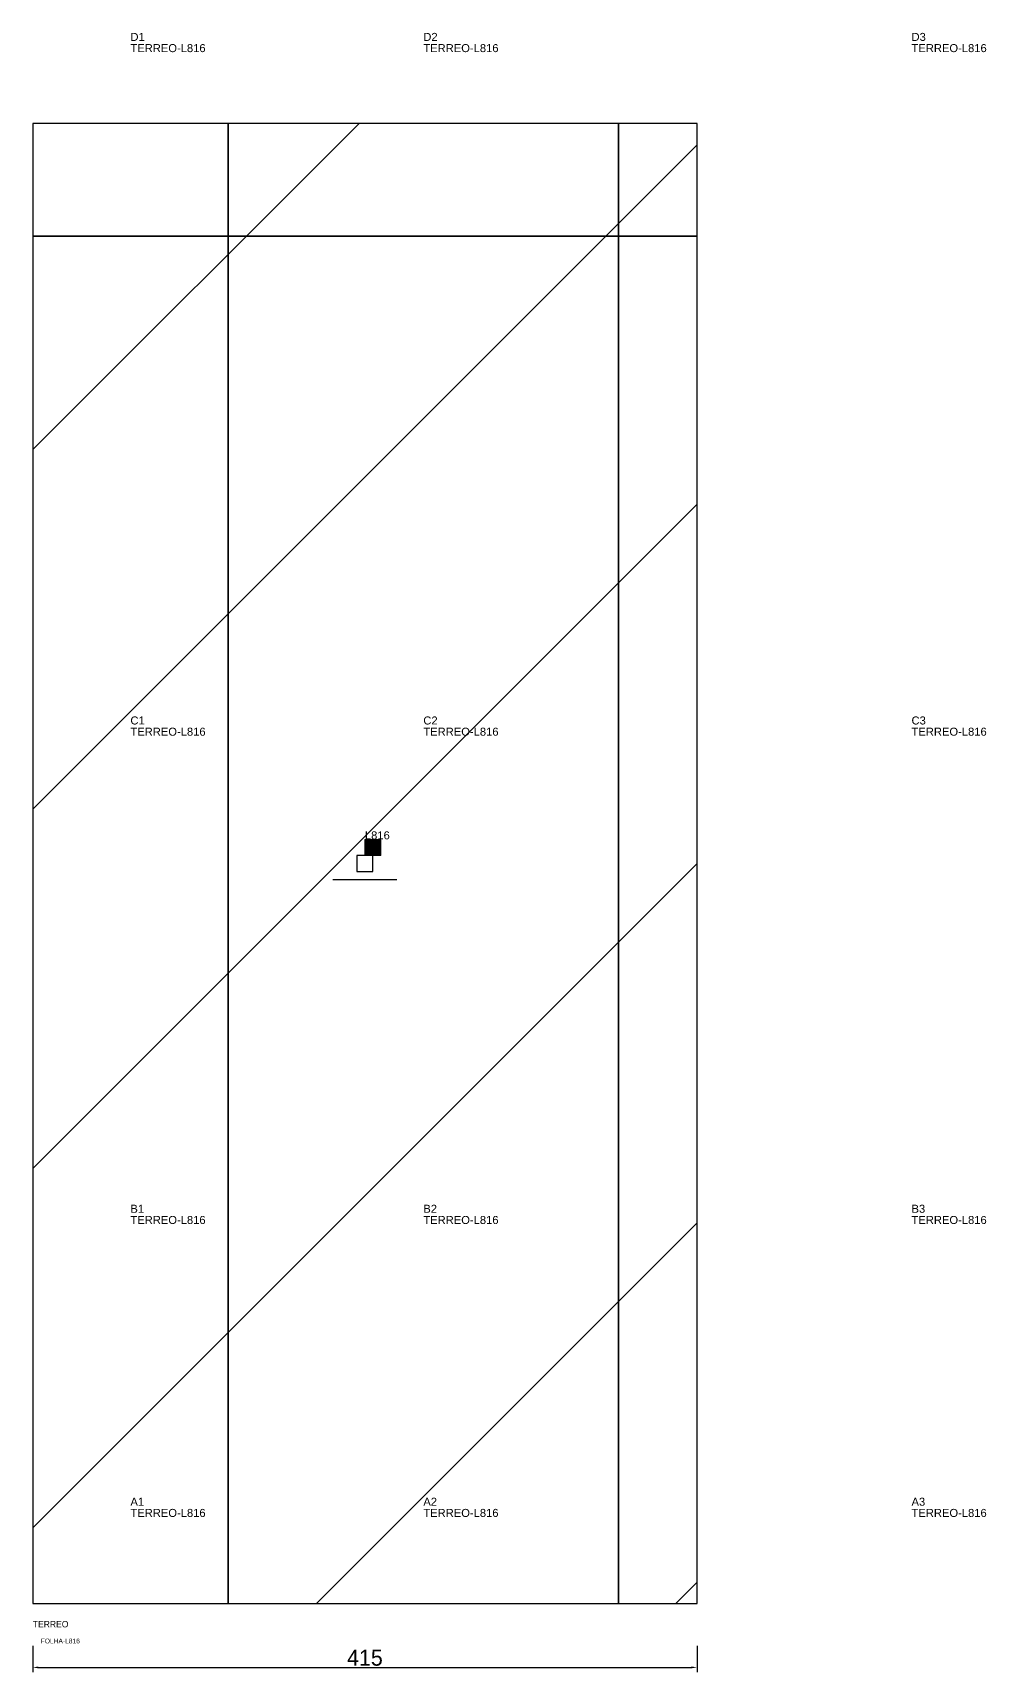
# Model space of a CAD drawing. Header units: metres. Extents: x 222 to 818, y -766 to 2271.
# Drawn here: x 222 to 818, y -766 to 258 of the extents above; entities that cross this region are included whole.
import ezdxf

# ---------------------------------------------------------------- set-up
doc = ezdxf.new("R2010")
doc.units = ezdxf.units.M
for name, color, linetype in [('3', 3, 'CONTINUOUS'), ('AUX00', 7, 'CONTINUOUS'), ('COTA', 241, 'CONTINUOUS'), ('FOLHA', 255, 'CONTINUOUS'), ('Hachura', 251, 'CONTINUOUS'), ('NOMENCLATURA', 7, 'CONTINUOUS'), ('Nível', 160, 'CONTINUOUS'), ('Painéis', 200, 'CONTINUOUS'), ('Pilares', 5, 'CONTINUOUS'), ('REAPROVEITAMENTO', 251, 'CONTINUOUS'), ('SARR_2.2x7', 40, 'CONTINUOUS')]:
    doc.layers.add(name, color=color, linetype=linetype)
doc.styles.add('ARIAL', font='Arial.ttf')
doc.styles.add('STR_STANDARD', font='arial.ttf')
doc.dimstyles.new('EZ DXF', dxfattribs={"dimtxt": 10, "dimasz": 3.5, "dimexe": 3, "dimexo": 1.5, "dimgap": 1, "dimtad": 1, "dimdec": 1, "dimdsep": 46, "dimcen": 2.5, "dimazin": 3, "dimtfac": 1, "dimtmove": 0, "dimatfit": 3})

msp = doc.modelspace()

# ---------------------------------------------------------------- hatches: boundary and pattern name
at = {"layer": 'Hachura'}
h = msp.add_hatch(dxfattribs=at)
h.set_pattern_fill('ANSI31', scale=50)
h.paths.add_polyline_path([(222.2, -723), (637.2, -723), (637.2, 201.5), (222.2, 201.5)])
h = msp.add_hatch(dxfattribs=at)
h.set_pattern_fill('ANSI31', scale=50)
h.paths.add_polyline_path([(222.2, -723), (637.2, -723), (637.2, 201.5), (222.2, 201.5)])
at = {"layer": 'Reaproveitamento'}
h = msp.add_hatch(dxfattribs=at)
h.set_pattern_fill('SOLID')
h.paths.add_polyline_path([(429.7, -255.75), (439.7, -255.75), (439.7, -245.75), (429.7, -245.75)])
h = msp.add_hatch(dxfattribs=at)
h.set_pattern_fill('SOLID')
h.paths.add_polyline_path([(429.7, -255.75), (439.7, -255.75), (439.7, -245.75), (429.7, -245.75)])

# ---------------------------------------------------------------- linework, layer by layer
at = {"layer": '3'}
for points in [[(344.2, -723), (344.2, 201.5)], [(344.2, -723), (344.2, 201.5)], [(588.2, -723), (588.2, 201.5)], [(588.2, -723), (588.2, 201.5)], [(222.2, 131), (637.2, 131)], [(222.2, 131), (637.2, 131)]]:
    msp.add_lwpolyline(points, close=True, dxfattribs=at)
at = {"layer": 'Painéis', "color": 200}
for p, q in [((637.2, 201.5), (222.2, 201.5)), ((222.2, 201.5), (222.2, -723)), ((637.2, 201.5), (222.2, 201.5)), ((222.2, 201.5), (222.2, -723)), ((637.2, -723), (637.2, 201.5)), ((637.2, -723), (637.2, 201.5)), ((222.2, -723), (637.2, -723)), ((222.2, -723), (637.2, -723))]:
    msp.add_line(p, q, dxfattribs=at)
at = {"layer": 'Pilares'}
msp.add_lwpolyline([(424.7, -265.75), (434.7, -265.75), (434.7, -255.75), (424.7, -255.75)], close=True, dxfattribs=at)
msp.add_lwpolyline([(424.7, -265.75), (434.7, -265.75), (434.7, -255.75), (424.7, -255.75)], close=True, dxfattribs=at)
at = {"layer": 'SARR_2.2x7'}
msp.add_line((409.7, -270.75), (449.7, -270.75), dxfattribs=at)
msp.add_line((409.7, -270.75), (449.7, -270.75), dxfattribs=at)

# ---------------------------------------------------------------- texts
at = {"layer": '3', "style": 'STR_STANDARD'}
for s, p in [('D1', (283.2, 253)), ('D1', (283.2, 253)), ('D2', (466.2, 253)), ('D2', (466.2, 253)), ('D3', (771.2, 253)), ('D3', (771.2, 253)), ('C1', (283.2, -174)), ('C1', (283.2, -174)), ('C2', (466.2, -174)), ('C2', (466.2, -174)), ('C3', (771.2, -174)), ('C3', (771.2, -174)), ('B1', (283.2, -479)), ('B1', (283.2, -479)), ('B2', (466.2, -479)), ('B2', (466.2, -479)), ('B3', (771.2, -479)), ('B3', (771.2, -479)), ('A1', (283.2, -662)), ('A1', (283.2, -662)), ('A2', (466.2, -662)), ('A2', (466.2, -662)), ('A3', (771.2, -662)), ('A3', (771.2, -662))]:
    msp.add_text(s, height=5, dxfattribs=at).set_placement(p)
at = {"layer": 'AUX00', "style": 'STR_STANDARD'}
for p in [(283.2, 246), (283.2, 246), (466.2, 246), (466.2, 246), (771.2, 246), (771.2, 246), (283.2, -181), (283.2, -181), (466.2, -181), (466.2, -181), (771.2, -181), (771.2, -181), (283.2, -486), (283.2, -486), (466.2, -486), (466.2, -486), (771.2, -486), (771.2, -486), (283.2, -669), (283.2, -669), (466.2, -669), (466.2, -669), (771.2, -669), (771.2, -669)]:
    msp.add_text('TERREO-L816', height=5, dxfattribs=at).set_placement(p)
at = {"layer": 'FOLHA'}
msp.add_text('FOLHA-L816', height=3, dxfattribs=at).set_placement((227.2, -748))
msp.add_text('FOLHA-L816', height=3, dxfattribs=at).set_placement((227.2, -748))
at = {"layer": 'NOMENCLATURA', "insert": (429.7, -240.75), "char_height": 5, "attachment_point": 1, "style": 'ARIAL'}
msp.add_mtext('L816', dxfattribs=at)
msp.add_mtext('L816', dxfattribs=at)
at = {"layer": 'Nível'}
msp.add_text('TERREO', height=4, dxfattribs=at).set_placement((222.2, -738))
msp.add_text('TERREO', height=4, dxfattribs=at).set_placement((222.2, -738))

# ---------------------------------------------------------------- dimensions: what is measured, and where the dimension line sits
at = {"layer": 'COTA'}
msp.add_linear_dim(base=(222.2, -763), p1=(222.2, -748), p2=(637.2, -748), dimstyle='EZ DXF', dxfattribs=at).render()
msp.add_linear_dim(base=(222.2, -763), p1=(222.2, -748), p2=(637.2, -748), dimstyle='EZ DXF', dxfattribs=at).render()

doc.saveas('drawing.dxf')
